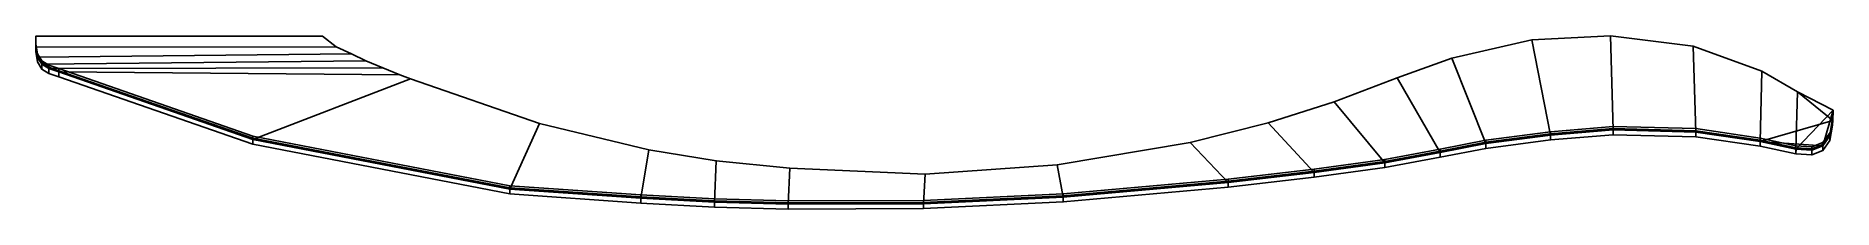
# Model space of a CAD drawing. Extents: x -131 to 131, y -25 to 0.
import ezdxf

# ---------------------------------------------------------------- set-up
doc = ezdxf.new("R2010")
doc.units = 0
doc.layers.add('METAL', color=247, linetype='CONTINUOUS')

msp = doc.modelspace()

# ---------------------------------------------------------------- meshes
at = {"layer": 'METAL'}
mesh = msp.add_polyface(dxfattribs=at)
corners = [(73.44, -16.93, -5), (67.17, -6.09, -5), (75.16, -3.25, -5), (80.08, -15.66, -5), (67.17, -6.09, 5.93), (73.44, -16.93, 5.93), (80.08, -15.66, 5.93), (75.16, -3.25, 5.93), (67.17, -6.09, 0.47), (75.16, -3.25, 0.47), (75.16, -3.25, -3.76), (67.17, -6.09, -3.76), (86.78, -0.58, -5), (89.52, -14.42, -5), (89.52, -14.42, 5.93), (86.78, -0.58, 5.93), (86.78, -0.58, 0.47), (86.78, -0.58, -3.76), (98.25, 0, -5), (98.63, -13.67, -5), (98.63, -13.67, 5.93), (98.25, 0, 5.93), (98.25, 0, 0.47), (98.25, 0, -3.76), (67.17, -6.09, 5.93), (75.16, -3.25, 5.93), (75.16, -3.25, 4.69), (67.17, -6.09, 4.69), (75.16, -3.25, -5), (67.17, -6.09, -5), (73.44, -16.93, -5), (80.08, -15.66, -5), (80.08, -16.35, -3.76), (73.44, -17.62, -3.76), (80.08, -15.66, 5.93), (73.44, -16.93, 5.93), (73.44, -17.62, 4.69), (80.08, -16.35, 4.69), (86.78, -0.58, 5.93), (86.78, -0.58, 4.69), (86.78, -0.58, -5), (89.52, -14.42, -5), (89.52, -15.11, -3.76), (89.52, -14.42, 5.93), (89.52, -15.11, 4.69), (98.25, 0, 5.93), (98.25, 0, 4.69), (98.25, 0, -5), (98.63, -13.67, -5), (98.63, -14.36, -3.76), (98.63, -13.67, 5.93), (98.63, -14.36, 4.69), (80.08, -15.47, 2.58), (80.08, -16.35, 4.69), (73.44, -17.62, 4.69), (73.44, -16.74, 2.58), (89.52, -14.23, 2.58), (89.52, -15.11, 4.69), (98.63, -13.48, 2.58), (98.63, -14.36, 4.69), (73.44, -16.45, 0.47), (65.38, -18.24, 2.58), (65.38, -17.95, 0.47), (73.44, -16.74, -1.64), (65.38, -18.24, -1.64), (73.44, -17.62, -3.76), (65.38, -19.13, -3.76), (80.08, -15.18, 0.47), (80.08, -15.47, -1.64), (80.08, -16.35, -3.76), (89.52, -13.94, 0.47), (89.52, -14.23, -1.64), (89.52, -15.11, -3.76), (98.63, -13.18, 0.47), (98.63, -13.48, -1.64), (98.63, -14.36, -3.76)]
mesh.append_faces([[corners[k] for k in face] for face in [(0, 1, 2, 3), (4, 5, 6, 7), (8, 9, 10, 11), (3, 2, 12, 13), (7, 6, 14, 15), (9, 16, 17, 10), (13, 12, 18, 19), (15, 14, 20, 21), (16, 22, 23, 17), (24, 25, 26, 27), (28, 29, 11, 10), (30, 31, 32, 33), (34, 35, 36, 37), (25, 38, 39, 26), (40, 28, 10, 17), (31, 41, 42, 32), (43, 34, 37, 44), (38, 45, 46, 39), (47, 40, 17, 23), (41, 48, 49, 42), (50, 43, 44, 51), (27, 26, 9, 8), (26, 39, 16, 9), (39, 46, 22, 16), (52, 53, 54, 55), (56, 57, 53, 52), (58, 59, 57, 56), (60, 55, 61, 62), (63, 60, 62, 64), (65, 63, 64, 66), (67, 52, 55, 60), (68, 67, 60, 63), (69, 68, 63, 65), (70, 56, 52, 67), (71, 70, 67, 68), (72, 71, 68, 69), (73, 58, 56, 70), (74, 73, 70, 71), (75, 74, 71, 72)]])
mesh = msp.add_polyface(dxfattribs=at)
corners = [(98.63, -13.67, -5), (98.25, 0, -5), (110.28, -1.49, -5), (110.66, -13.97, -5), (98.25, 0, 5.93), (98.63, -13.67, 5.93), (110.66, -13.97, 5.93), (110.28, -1.49, 5.93), (98.25, 0, 0.47), (110.28, -1.49, 0.47), (110.28, -1.49, -3.76), (98.25, 0, -3.76), (120.27, -5.14, -5), (120.04, -15.35, -5), (120.04, -15.35, 5.93), (120.27, -5.14, 5.93), (120.27, -5.14, 0.47), (120.27, -5.14, -3.76), (125.46, -8.13, -5), (125.25, -16.46, -5), (125.28, -16.46, 5.93), (127.54, -16.61, 5.93), (129.18, -15.97, 5.93), (130.6, -12.3, 5.93), (125.46, -8.13, 5.93), (125.46, -8.13, 0.47), (125.46, -8.13, -3.76), (98.25, 0, 5.93), (110.28, -1.49, 5.93), (110.28, -1.49, 4.69), (98.25, 0, 4.69), (110.28, -1.49, -5), (98.25, 0, -5), (98.63, -13.67, -5), (110.66, -13.97, -5), (110.66, -14.66, -3.76), (98.63, -14.36, -3.76), (110.66, -13.97, 5.93), (98.63, -13.67, 5.93), (98.63, -14.36, 4.69), (110.66, -14.66, 4.69), (120.27, -5.14, 5.93), (120.27, -5.14, 4.69), (120.27, -5.14, -5), (120.04, -15.35, -5), (120.04, -16.05, -3.76), (120.04, -15.35, 5.93), (120.04, -16.05, 4.69), (125.46, -8.13, 5.93), (125.46, -8.13, 4.69), (125.25, -16.46, -5), (125.25, -17.15, -3.76), (125.28, -16.46, 5.93), (125.25, -17.15, 4.69), (125.46, -8.13, -5), (110.66, -13.78, 2.58), (110.66, -14.66, 4.69), (98.63, -14.36, 4.69), (98.63, -13.48, 2.58), (120.04, -15.16, 2.58), (120.04, -16.05, 4.69), (125.25, -16.27, 2.58), (125.25, -17.15, 4.69), (110.66, -13.48, 0.47), (98.63, -13.18, 0.47), (110.66, -13.78, -1.64), (98.63, -13.48, -1.64), (110.66, -14.66, -3.76), (98.63, -14.36, -3.76), (120.04, -14.87, 0.47), (120.04, -15.16, -1.64), (120.04, -16.05, -3.76), (125.25, -15.97, 0.47), (125.25, -16.27, -1.64), (125.25, -17.15, -3.76), (127.54, -17.3, -3.76), (127.54, -16.61, -5), (127.54, -16.42, 2.58), (127.54, -17.3, 4.69)]
mesh.append_faces([[corners[k] for k in face] for face in [(0, 1, 2, 3), (4, 5, 6, 7), (8, 9, 10, 11), (3, 2, 12, 13), (7, 6, 14, 15), (9, 16, 17, 10), (13, 12, 18, 19), (14, 20, 21, 22), (15, 14, 23, 24), (16, 25, 26, 17), (27, 28, 29, 30), (31, 32, 11, 10), (33, 34, 35, 36), (37, 38, 39, 40), (28, 41, 42, 29), (43, 31, 10, 17), (34, 44, 45, 35), (46, 37, 40, 47), (41, 48, 49, 42), (45, 44, 50, 51), (52, 46, 47, 53), (30, 29, 9, 8), (29, 42, 16, 9), (42, 49, 25, 16), (43, 17, 26, 54), (55, 56, 57, 58), (59, 60, 56, 55), (61, 62, 60, 59), (63, 55, 58, 64), (65, 63, 64, 66), (67, 65, 66, 68), (69, 59, 55, 63), (70, 69, 63, 65), (71, 70, 65, 67), (72, 61, 59, 69), (73, 72, 69, 70), (74, 73, 70, 71), (75, 51, 50, 76), (61, 77, 78, 62)]])
mesh = msp.add_polyface(dxfattribs=at)
corners = [(-131, -0.02, 5.93), (-89.3, -0.02, 5.93), (-89.3, -0.02, 4.69), (-131, -0.02, 4.69), (-131, -1.61, 5.93), (-131, -0.02, 5.93), (-131, -0.02, 4.69), (-131, -2.3, 4.69), (-131, -0.02, -5), (-131, -1.61, -5), (-131, -2.3, -3.76), (-131, -0.02, -3.76), (-129.12, -4.75, -5), (-127.65, -5.24, -5), (-127.65, -5.93, -3.76), (-129.12, -5.44, -3.76), (-127.65, -5.24, 5.93), (-129.12, -4.75, 5.93), (-129.12, -5.44, 4.69), (-127.65, -5.93, 4.69), (-130.16, -4.12, -5), (-130.16, -4.82, -3.76), (-130.16, -4.12, 5.93), (-130.16, -4.82, 4.69), (-130.79, -3.08, -5), (-130.79, -3.77, -3.76), (-130.79, -3.08, 5.93), (-130.79, -3.77, 4.69), (-99.42, -15.04, -5), (-99.42, -15.73, -3.76), (-99.42, -15.04, 5.93), (-99.42, -15.73, 4.69), (-131, -0.02, -1.64), (-131, -1.42, -1.64), (-127.65, -5.05, 2.58), (-127.65, -5.93, 4.69), (-129.12, -5.44, 4.69), (-129.12, -4.56, 2.58), (-130.16, -3.93, 2.58), (-130.79, -2.89, 2.58), (-131, -1.42, 2.58), (-99.42, -14.85, 2.58), (-99.42, -15.73, 4.69), (-131, -0.02, -1.64), (-131, -0.02, 0.47), (-89.3, -0.02, 0.47), (-131, -0.02, -3.76), (-131, -0.02, 0.47), (-131, -1.13, 0.47), (-131, -0.02, 2.58), (-127.65, -4.75, 0.47), (-129.12, -4.27, 0.47), (-127.65, -5.05, -1.64), (-129.12, -4.56, -1.64), (-127.65, -5.93, -3.76), (-129.12, -5.44, -3.76), (-130.16, -3.64, 0.47), (-130.16, -3.93, -1.64), (-130.79, -2.59, 0.47), (-130.79, -2.89, -1.64), (-99.42, -14.56, 0.47), (-99.42, -14.85, -1.64), (-99.42, -15.73, -3.76), (-131, -0.02, 2.58)]
mesh.append_faces([[corners[k] for k in face] for face in [(0, 1, 2, 3), (4, 5, 6, 7), (8, 9, 10, 11), (12, 13, 14, 15), (16, 17, 18, 19), (20, 12, 15, 21), (17, 22, 23, 18), (24, 20, 21, 25), (22, 26, 27, 23), (9, 24, 25, 10), (26, 4, 7, 27), (13, 28, 29, 14), (30, 16, 19, 31), (32, 11, 10, 33), (34, 35, 36, 37), (37, 36, 23, 38), (38, 23, 27, 39), (39, 27, 7, 40), (41, 42, 35, 34), (43, 44, 45, 46), (47, 32, 33, 48), (49, 47, 48, 40), (6, 49, 40, 7), (50, 34, 37, 51), (52, 50, 51, 53), (54, 52, 53, 55), (51, 37, 38, 56), (53, 51, 56, 57), (55, 53, 57, 21), (56, 38, 39, 58), (57, 56, 58, 59), (21, 57, 59, 25), (58, 39, 40, 48), (59, 58, 48, 33), (25, 59, 33, 10), (60, 41, 34, 50), (61, 60, 50, 52), (62, 61, 52, 54), (63, 3, 2, 44)]])
mesh = msp.add_polyface(dxfattribs=at)
corners = [(-89.3, -0.02, -5), (-87.29, -1.59, -5), (-131, -1.61, -5), (-131, -0.02, -5), (-131, -1.61, 5.93), (-87.29, -1.59, 5.93), (-89.3, -0.02, 5.93), (-131, -0.02, 5.93), (-82.96, -3.62, 0.47), (-85.07, -2.6, 0.47), (-85.07, -2.6, 4.69), (-82.96, -3.62, 4.69), (-127.65, -5.24, -5), (-78.04, -5.65, -5), (-76.48, -6.24, -5), (-99.42, -15.04, -5), (-78.04, -5.65, 5.93), (-127.65, -5.24, 5.93), (-99.42, -15.04, 5.93), (-76.48, -6.24, 5.93), (-78.04, -5.65, 0.47), (-80.49, -4.64, 0.47), (-80.49, -4.64, 4.69), (-78.04, -5.65, 4.69), (-89.3, -0.02, 0.47), (-87.29, -1.59, 0.47), (-87.29, -1.59, -3.76), (-89.3, -0.02, -3.76), (-85.07, -2.6, -3.76), (-85.07, -2.6, -5), (-130.79, -3.08, -5), (-130.79, -3.08, 5.93), (-85.07, -2.6, 5.93), (-130.16, -4.12, -5), (-82.96, -3.62, -5), (-130.16, -4.12, 5.93), (-82.96, -3.62, 5.93), (-80.49, -4.64, -5), (-129.12, -4.75, -5), (-129.12, -4.75, 5.93), (-80.49, -4.64, 5.93), (-89.3, -0.02, -5), (-131, -0.02, -5), (-131, -0.02, -3.76), (-89.3, -0.02, -3.76), (-82.96, -3.62, -5), (-85.07, -2.6, -5), (-82.96, -3.62, -3.76), (-85.07, -2.6, 5.93), (-82.96, -3.62, 5.93), (-99.42, -15.04, -5), (-62, -22.28, -5), (-62, -22.98, -3.76), (-99.42, -15.73, -3.76), (-62, -22.28, 5.93), (-99.42, -15.04, 5.93), (-99.42, -15.73, 4.69), (-62, -22.98, 4.69), (-78.04, -5.65, -5), (-80.49, -4.64, -5), (-80.49, -4.64, -3.76), (-78.04, -5.65, -3.76), (-80.49, -4.64, 5.93), (-89.3, -0.02, 5.93), (-87.29, -1.59, 5.93), (-87.29, -1.59, 4.69), (-89.3, -0.02, 4.69), (-87.29, -1.59, -5), (-89.3, -0.02, -5), (-62, -22.09, 2.58), (-62, -22.98, 4.69), (-99.42, -15.73, 4.69), (-99.42, -14.85, 2.58), (-89.3, -0.02, 0.47), (-62, -21.8, 0.47), (-99.42, -14.56, 0.47), (-62, -22.09, -1.64), (-99.42, -14.85, -1.64), (-62, -22.98, -3.76), (-99.42, -15.73, -3.76), (-131, -0.02, 0.47), (-89.3, -0.02, 4.69)]
mesh.append_faces([[corners[k] for k in face] for face in [(0, 1, 2, 3), (4, 5, 6, 7), (8, 9, 10, 11), (12, 13, 14, 15), (16, 17, 18, 19), (20, 21, 22, 23), (21, 8, 11, 22), (24, 25, 26, 27), (25, 9, 28, 26), (1, 29, 30, 2), (31, 32, 5, 4), (33, 30, 29, 34), (35, 36, 32, 31), (34, 37, 38, 33), (39, 40, 36, 35), (37, 13, 12, 38), (17, 16, 40, 39), (41, 42, 43, 44), (45, 46, 28, 47), (48, 49, 11, 10), (50, 51, 52, 53), (54, 55, 56, 57), (58, 59, 60, 61), (59, 45, 47, 60), (49, 62, 22, 11), (63, 64, 65, 66), (67, 68, 27, 26), (64, 48, 10, 65), (46, 67, 26, 28), (47, 28, 9, 8), (60, 47, 8, 21), (66, 65, 25, 24), (65, 10, 9, 25), (69, 70, 71, 72), (43, 73, 44, 44), (74, 69, 72, 75), (76, 74, 75, 77), (78, 76, 77, 79), (80, 81, 73, 73)]])
mesh = msp.add_polyface(dxfattribs=at)
corners = [(-78.04, -5.65, 0.47), (-76.48, -6.24, 0.47), (-76.48, -6.24, -3.76), (-78.04, -5.65, -3.76), (-99.42, -15.04, -5), (-76.48, -6.24, -5), (-57.69, -12.74, -5), (-62, -22.28, -5), (-76.48, -6.24, 5.93), (-99.42, -15.04, 5.93), (-62, -22.28, 5.93), (-57.69, -12.74, 5.93), (-57.69, -12.74, 0.47), (-57.69, -12.74, -3.76), (-41.79, -16.56, -5), (-42.92, -23.61, -5), (-42.92, -23.61, 5.93), (-41.79, -16.56, 5.93), (-41.79, -16.56, 0.47), (-41.79, -16.56, -3.76), (-31.94, -18.14, -5), (-32.19, -24.19, -5), (-32.19, -24.19, 5.93), (-31.94, -18.14, 5.93), (-31.94, -18.14, 0.47), (-31.94, -18.14, -3.76), (-78.04, -5.65, 5.93), (-76.48, -6.24, 5.93), (-76.48, -6.24, 4.69), (-78.04, -5.65, 4.69), (-76.48, -6.24, -5), (-78.04, -5.65, -5), (-57.69, -12.74, 5.93), (-57.69, -12.74, 4.69), (-57.69, -12.74, -5), (-41.79, -16.56, 5.93), (-41.79, -16.56, 4.69), (-41.79, -16.56, -5), (-62, -22.28, -5), (-42.92, -23.61, -5), (-42.92, -24.3, -3.76), (-62, -22.98, -3.76), (-42.92, -23.61, 5.93), (-62, -22.28, 5.93), (-62, -22.98, 4.69), (-42.92, -24.3, 4.69), (-31.94, -18.14, 5.93), (-31.94, -18.14, 4.69), (-31.94, -18.14, -5), (-32.19, -24.19, -5), (-32.19, -24.88, -3.76), (-32.19, -24.19, 5.93), (-32.19, -24.88, 4.69), (-80.49, -4.64, 5.93), (-80.49, -4.64, 4.69), (-21.48, -24.48, -5), (-21.48, -25.17, -3.76), (-21.48, -24.48, 5.93), (-21.48, -25.17, 4.69), (-80.49, -4.64, -3.76), (-80.49, -4.64, 0.47), (-42.92, -23.42, 2.58), (-42.92, -24.3, 4.69), (-62, -22.98, 4.69), (-62, -22.09, 2.58), (-32.19, -24, 2.58), (-32.19, -24.88, 4.69), (-21.48, -24.29, 2.58), (-21.48, -25.17, 4.69), (-42.92, -23.13, 0.47), (-62, -21.8, 0.47), (-42.92, -23.42, -1.64), (-62, -22.09, -1.64), (-42.92, -24.3, -3.76), (-62, -22.98, -3.76), (-32.19, -23.71, 0.47), (-32.19, -24, -1.64), (-32.19, -24.88, -3.76)]
mesh.append_faces([[corners[k] for k in face] for face in [(0, 1, 2, 3), (4, 5, 6, 7), (8, 9, 10, 11), (1, 12, 13, 2), (7, 6, 14, 15), (11, 10, 16, 17), (12, 18, 19, 13), (15, 14, 20, 21), (17, 16, 22, 23), (18, 24, 25, 19), (26, 27, 28, 29), (30, 31, 3, 2), (27, 32, 33, 28), (34, 30, 2, 13), (32, 35, 36, 33), (37, 34, 13, 19), (38, 39, 40, 41), (42, 43, 44, 45), (35, 46, 47, 36), (48, 37, 19, 25), (39, 49, 50, 40), (51, 42, 45, 52), (53, 26, 29, 54), (49, 55, 56, 50), (57, 51, 52, 58), (29, 28, 1, 0), (28, 33, 12, 1), (33, 36, 18, 12), (36, 47, 24, 18), (3, 59, 60, 0), (61, 62, 63, 64), (65, 66, 62, 61), (67, 68, 66, 65), (69, 61, 64, 70), (71, 69, 70, 72), (73, 71, 72, 74), (75, 65, 61, 69), (76, 75, 69, 71), (77, 76, 71, 73)]])
mesh = msp.add_polyface(dxfattribs=at)
corners = [(42.56, -21.32, -5), (37.07, -15.48, -5), (48.39, -12.62, -5), (55.1, -19.86, -5), (37.07, -15.48, 5.93), (42.56, -21.32, 5.93), (55.1, -19.86, 5.93), (48.39, -12.62, 5.93), (37.07, -15.48, 0.47), (48.39, -12.62, 0.47), (48.39, -12.62, -3.76), (37.07, -15.48, -3.76), (58.03, -9.57, -5), (65.38, -18.43, -5), (65.38, -18.43, 5.93), (58.03, -9.57, 5.93), (58.03, -9.57, 0.47), (58.03, -9.57, -3.76), (67.17, -6.09, -5), (73.44, -16.93, -5), (73.44, -16.93, 5.93), (67.17, -6.09, 5.93), (67.17, -6.09, 0.47), (67.17, -6.09, -3.76), (18.57, -23.46, -5), (42.56, -21.32, -5), (42.56, -22.01, -3.76), (18.57, -24.15, -3.76), (42.56, -21.32, 5.93), (18.57, -23.46, 5.93), (18.57, -24.15, 4.69), (42.56, -22.01, 4.69), (37.07, -15.48, 5.93), (48.39, -12.62, 5.93), (48.39, -12.62, 4.69), (37.07, -15.48, 4.69), (48.39, -12.62, -5), (37.07, -15.48, -5), (55.1, -19.86, -5), (55.1, -20.56, -3.76), (55.1, -19.86, 5.93), (55.1, -20.56, 4.69), (58.03, -9.57, 5.93), (58.03, -9.57, 4.69), (58.03, -9.57, -5), (65.38, -18.43, -5), (65.38, -19.13, -3.76), (65.38, -18.43, 5.93), (65.38, -19.13, 4.69), (67.17, -6.09, 5.93), (67.17, -6.09, 4.69), (67.17, -6.09, -5), (73.44, -16.93, -5), (73.44, -17.62, -3.76), (73.44, -16.93, 5.93), (73.44, -17.62, 4.69), (42.56, -21.13, 2.58), (42.56, -22.01, 4.69), (18.57, -24.15, 4.69), (18.57, -23.27, 2.58), (55.1, -19.68, 2.58), (55.1, -20.56, 4.69), (65.38, -18.24, 2.58), (65.38, -19.13, 4.69), (73.44, -16.74, 2.58), (73.44, -17.62, 4.69), (42.56, -20.84, 0.47), (18.57, -22.98, 0.47), (42.56, -21.13, -1.64), (18.57, -23.27, -1.64), (42.56, -22.01, -3.76), (18.57, -24.15, -3.76), (55.1, -19.38, 0.47), (55.1, -19.68, -1.64), (55.1, -20.56, -3.76), (65.38, -17.95, 0.47), (65.38, -18.24, -1.64), (65.38, -19.13, -3.76)]
mesh.append_faces([[corners[k] for k in face] for face in [(0, 1, 2, 3), (4, 5, 6, 7), (8, 9, 10, 11), (3, 2, 12, 13), (7, 6, 14, 15), (9, 16, 17, 10), (13, 12, 18, 19), (15, 14, 20, 21), (16, 22, 23, 17), (24, 25, 26, 27), (28, 29, 30, 31), (32, 33, 34, 35), (36, 37, 11, 10), (25, 38, 39, 26), (40, 28, 31, 41), (33, 42, 43, 34), (44, 36, 10, 17), (38, 45, 46, 39), (47, 40, 41, 48), (42, 49, 50, 43), (51, 44, 17, 23), (45, 52, 53, 46), (54, 47, 48, 55), (35, 34, 9, 8), (34, 43, 16, 9), (43, 50, 22, 16), (56, 57, 58, 59), (60, 61, 57, 56), (62, 63, 61, 60), (64, 65, 63, 62), (66, 56, 59, 67), (68, 66, 67, 69), (70, 68, 69, 71), (72, 60, 56, 66), (73, 72, 66, 68), (74, 73, 68, 70), (75, 62, 60, 72), (76, 75, 72, 73), (77, 76, 73, 74)]])
mesh = msp.add_polyface(dxfattribs=at)
corners = [(120.04, -15.35, 5.93), (129.18, -15.97, 5.93), (130.2, -14.53, 5.93), (130.6, -12.3, 5.93), (130.65, -10.81, 5.93), (125.46, -8.13, 5.93), (130.65, -10.81, -5), (125.46, -8.13, -5), (125.46, -8.13, -3.76), (130.65, -10.81, -3.76), (130.65, -10.81, -3.76), (130.58, -12.99, -3.76), (130.6, -12.3, -5), (130.65, -10.81, -5), (130.65, -10.81, 4.69), (130.65, -10.81, 5.93), (130.6, -12.3, 5.93), (130.58, -12.99, 4.69), (130.65, -10.81, -5), (130.6, -12.3, -5), (130.2, -14.53, -5), (129.18, -15.97, -5), (127.54, -16.61, -5), (125.25, -16.46, -5), (125.46, -8.13, -5), (130.65, -10.81, 5.93), (130.65, -10.81, 4.69), (125.46, -8.13, 4.69), (125.46, -8.13, 5.93), (130.65, -10.81, 2.58), (125.46, -8.13, 0.47), (130.6, -12.11, -1.64), (130.65, -10.81, -1.64), (130.65, -10.81, 0.47), (130.65, -10.81, -1.64), (130.61, -11.82, 0.47), (130.65, -10.81, 0.47), (130.6, -12.11, 2.58), (130.65, -10.81, 2.58), (127.54, -16.61, 5.93), (125.28, -16.46, 5.93), (125.25, -17.15, 4.69), (127.54, -17.3, 4.69), (130.2, -14.34, 2.58), (130.19, -15.22, 4.69), (130.19, -15.22, -3.76), (130.2, -14.34, -1.64), (130.21, -14.05, 0.47), (129.18, -16.66, -3.76), (127.54, -17.3, -3.76), (127.54, -16.61, -5), (129.18, -15.97, -5), (130.2, -14.53, -5), (129.18, -15.97, 5.93), (129.18, -16.66, 4.69), (130.2, -14.53, 5.93), (129.18, -15.78, 2.58), (129.18, -16.66, 4.69), (127.54, -16.42, 2.58), (127.54, -17.3, 4.69), (129.18, -15.78, -1.64), (127.54, -17.3, -3.76), (127.54, -16.42, -1.64), (125.25, -17.15, -3.76), (125.25, -16.27, -1.64), (129.18, -15.48, 0.47), (127.54, -16.13, 0.47), (125.25, -15.97, 0.47), (125.25, -16.27, 2.58)]
mesh.append_faces([[corners[k] for k in face] for face in [(0, 1, 2, 3), (3, 4, 5, 5), (6, 7, 8, 9), (10, 11, 12, 13), (14, 15, 16, 17), (18, 19, 20, 21), (18, 21, 22, 23), (24, 18, 23, 23), (25, 26, 27, 28), (27, 26, 29, 30), (31, 11, 10, 32), (33, 34, 30, 30), (35, 31, 32, 36), (37, 35, 36, 38), (17, 37, 38, 14), (39, 40, 41, 42), (43, 37, 17, 44), (45, 11, 31, 46), (46, 31, 35, 47), (47, 35, 37, 43), (48, 49, 50, 51), (45, 48, 51, 52), (11, 45, 52, 12), (53, 39, 42, 54), (55, 53, 54, 44), (16, 55, 44, 17), (56, 43, 44, 57), (58, 56, 57, 59), (48, 45, 46, 60), (61, 48, 60, 62), (63, 61, 62, 64), (60, 46, 47, 65), (62, 60, 65, 66), (64, 62, 66, 67), (65, 47, 43, 56), (66, 65, 56, 58), (67, 66, 58, 68), (29, 33, 30, 30), (34, 9, 8, 30)]])
mesh = msp.add_polyface(dxfattribs=at)
corners = [(-32.19, -24.19, -5), (-31.94, -18.14, -5), (-21.22, -19.25, -5), (-21.48, -24.48, -5), (-31.94, -18.14, 5.93), (-32.19, -24.19, 5.93), (-21.48, -24.48, 5.93), (-21.22, -19.25, 5.93), (-31.94, -18.14, 0.47), (-21.22, -19.25, 0.47), (-21.22, -19.25, -3.76), (-31.94, -18.14, -3.76), (-1.52, -20.08, -5), (-1.78, -24.41, -5), (-1.78, -24.41, 5.93), (-1.52, -20.08, 5.93), (-1.52, -20.08, 0.47), (-1.52, -20.08, -3.76), (17.7, -18.74, -5), (18.57, -23.46, -5), (18.57, -23.46, 5.93), (17.7, -18.74, 5.93), (17.7, -18.74, 0.47), (17.7, -18.74, -3.76), (37.07, -15.48, -5), (42.56, -21.32, -5), (42.56, -21.32, 5.93), (37.07, -15.48, 5.93), (37.07, -15.48, 0.47), (37.07, -15.48, -3.76), (-31.94, -18.14, 5.93), (-21.22, -19.25, 5.93), (-21.22, -19.25, 4.69), (-31.94, -18.14, 4.69), (-21.22, -19.25, -5), (-31.94, -18.14, -5), (-1.52, -20.08, 5.93), (-1.52, -20.08, 4.69), (-1.52, -20.08, -5), (-21.48, -24.48, -5), (-1.78, -24.41, -5), (-1.78, -25.1, -3.76), (-21.48, -25.17, -3.76), (-1.78, -24.41, 5.93), (-21.48, -24.48, 5.93), (-21.48, -25.17, 4.69), (-1.78, -25.1, 4.69), (17.7, -18.74, 5.93), (17.7, -18.74, 4.69), (17.7, -18.74, -5), (18.57, -23.46, -5), (18.57, -24.15, -3.76), (18.57, -23.46, 5.93), (18.57, -24.15, 4.69), (37.07, -15.48, 5.93), (37.07, -15.48, 4.69), (37.07, -15.48, -5), (-1.78, -24.22, 2.58), (-1.78, -25.1, 4.69), (-21.48, -25.17, 4.69), (-21.48, -24.29, 2.58), (18.57, -23.27, 2.58), (18.57, -24.15, 4.69), (-21.48, -24, 0.47), (-32.19, -24, 2.58), (-32.19, -23.71, 0.47), (-21.48, -24.29, -1.64), (-32.19, -24, -1.64), (-21.48, -25.17, -3.76), (-32.19, -24.88, -3.76), (-1.78, -23.93, 0.47), (-1.78, -24.22, -1.64), (-1.78, -25.1, -3.76), (18.57, -22.98, 0.47), (18.57, -23.27, -1.64), (18.57, -24.15, -3.76)]
mesh.append_faces([[corners[k] for k in face] for face in [(0, 1, 2, 3), (4, 5, 6, 7), (8, 9, 10, 11), (3, 2, 12, 13), (7, 6, 14, 15), (9, 16, 17, 10), (13, 12, 18, 19), (15, 14, 20, 21), (16, 22, 23, 17), (19, 18, 24, 25), (21, 20, 26, 27), (22, 28, 29, 23), (30, 31, 32, 33), (34, 35, 11, 10), (31, 36, 37, 32), (38, 34, 10, 17), (39, 40, 41, 42), (43, 44, 45, 46), (36, 47, 48, 37), (49, 38, 17, 23), (40, 50, 51, 41), (52, 43, 46, 53), (47, 54, 55, 48), (56, 49, 23, 29), (33, 32, 9, 8), (32, 37, 16, 9), (37, 48, 22, 16), (48, 55, 28, 22), (57, 58, 59, 60), (61, 62, 58, 57), (63, 60, 64, 65), (66, 63, 65, 67), (68, 66, 67, 69), (70, 57, 60, 63), (71, 70, 63, 66), (72, 71, 66, 68), (73, 61, 57, 70), (74, 73, 70, 71), (75, 74, 71, 72)]])

doc.saveas('drawing.dxf')
